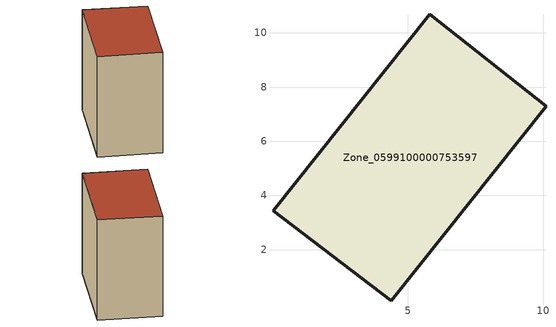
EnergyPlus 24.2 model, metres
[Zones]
Zone_0599100000753597
 floor ground (C_G): 5.81,10.7 10.1,7.29 4.38,0.11 0.02,3.43 z0.58
 wall outside (C_F): 10.1,7.29 5.81,10.7 0.02,3.43 4.38,0.11 10.1,7.29 z0.58:9.75
 roof outside (C_R): 0.02,3.43 4.38,0.11 10.1,7.29 5.81,10.7 z9.75
[BUILDING]
Pand.0599100000753597: North Axis=0; Terrain=City; Loads Convergence Tolerance Value=0.04; Temperature Convergence Tolerance Value=0.4; Solar Distribution=FullExterior; Maximum Number of Warmup Days=25; Minimum Number of Warmup Days=1
[Site:Location]
Rotterdam.The.Hague.AP_ZH_NLD Design_Conditions: Latitude=51.96; Longitude=4.45; Time Zone=1; Elevation=-4.5
[SITE:GROUNDTEMPERATURE:BUILDINGSURFACE]
18, 18, 18, 18, 18, 18, 18, 18, 18, 18, 18, 18
[MATERIAL] Thermal Absorptance=0.9; Solar Absorptance=0.7; Visible Absorptance=0.7
Name | Roughness | Thickness | Conductivity | Density | Specific Heat
G.TC.2006-2014 | MediumSmooth | 0.15 | 0.06 | 540 | 1210
F.TC.2006-2014 | Rough | 0.3 | 0.12 | 1920 | 840
R.TC.2006-2014 | MediumRough | 0.2 | 0.08 | 1500 | 1000
[CONSTRUCTION]
C_G: G.TC.2006-2014
C_F: F.TC.2006-2014
C_R: R.TC.2006-2014
[ZONE]
Zone_0599100000753597: Type=1; Multiplier=1; Ceiling Height=Autocalculate; Volume=Autocalculate; Floor Area=autocalculate; Part of Total Floor Area=Yes
[ZONEINFILTRATION:DESIGNFLOWRATE]
Infil_Zone_0599100000753597: Zone or ZoneList or Space or SpaceList=Zone_0599100000753597; Schedule=AlwaysOn; Design Flow Rate Calculation Method=Flow/Area; Flow Rate per Floor Area=0.0015; Constant Term Coefficient=1; Temperature Term Coefficient=0; Velocity Term Coefficient=0; Velocity Squared Term Coefficient=0
[HVACTEMPLATE:ZONE:IDEALLOADSAIRSYSTEM]
Zone_0599100000753597: Maximum Heating Supply Air Temperature=50; Minimum Cooling Supply Air Temperature=13; Maximum Heating Supply Air Humidity Ratio=0.0156; Minimum Cooling Supply Air Humidity Ratio=0.0077; Heating Limit=NoLimit; Cooling Limit=NoLimit; Dehumidification Control Type=ConstantSensibleHeatRatio; Cooling Sensible Heat Ratio=0.7; Dehumidification Setpoint=60; Humidification Control Type=None; Humidification Setpoint=30; Outdoor Air Method=None; Outdoor Air Flow Rate per Person=0.00944; Outdoor Air Flow Rate per Zone Floor Area=0; Outdoor Air Flow Rate per Zone=0; Demand Controlled Ventilation Type=None; Outdoor Air Economizer Type=NoEconomizer; Heat Recovery Type=None; Sensible Heat Recovery Effectiveness=0.7; Latent Heat Recovery Effectiveness=0.65
[ZONECONTROL:THERMOSTAT]
ThermostatControl_Zone_0599100000753597: Zone or ZoneList=Zone_0599100000753597; Control Type Schedule=DualSetpointControlType; Control 1=Thermostat_Zone_0599100000753597; Temperature Difference Between Cutout And Setpoint=0
[THERMOSTATSETPOINT:DUALSETPOINT]
Thermostat_Zone_0599100000753597: Heating Setpoint Temperature Schedule=HeatingSetpoint_Zone_0599100000753597; Cooling Setpoint Temperature Schedule=CoolingSetpoint_Zone_0599100000753597
[SCHEDULE:COMPACT]
HeatingSetpoint_Zone_0599100000753597: Through: 12/31, For: AllDays, Until: 24:00, 21
CoolingSetpoint_Zone_0599100000753597: Through: 12/31, For: AllDays, Until: 24:00, 24
DualSetpointControlType: Through: 12/31, For: AllDays, Until: 24:00, 4
AlwaysOn: Through: 12/31, For: AllDays, Until: 24:00, 1
